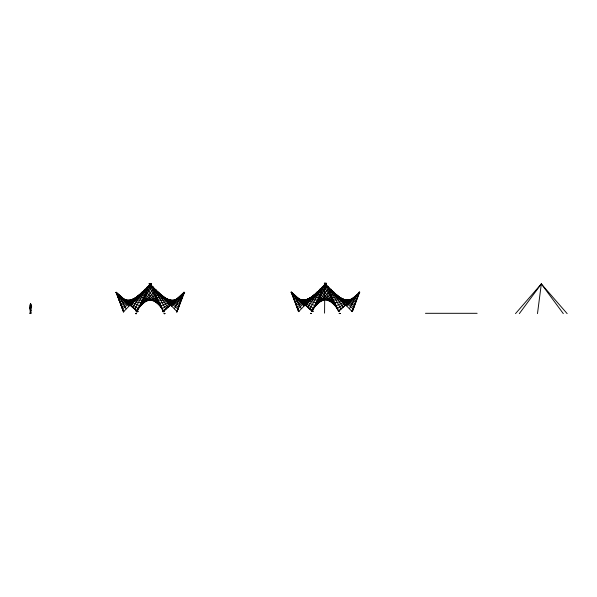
<?xml version="1.0" encoding="UTF-8"?>
<svg xmlns="http://www.w3.org/2000/svg" width="597" height="597" viewBox="0 0 597 597"><rect width="100%" height="100%" fill="white"/><g stroke="black" fill="none" stroke-linecap="round" stroke-linejoin="round"><path stroke-width="0.9" d="M30.171 313.082L30.178 313.619L30.566 310.537L30.731 313.283M29.977 305.768L30.238 310.5L31.186 310.41L30.969 307.694M30.223 304.313L30.589 303.582L31.678 306.664L30.716 307.806L31.432 306.574L31.223 305.582M31.119 312.97L30.731 313.589L30.969 310.455M29.984 308.724L30.051 309.112L29.954 308.679M325.111 283.321L325.589 283.239M30.178 305.365L30.522 303.806L30.753 304.231M30.887 307.268L31.096 306.067M164.25 311.783L164.399 311.627M325.208 292.172L325.634 292.239M339.409 311.597L339.514 311.492M30.268 304.485L30.029 308.94M30.037 308.537L30.148 307.007M537.487 313.634L541.322 283.918L567.15 313.634M183.861 292.329L176.69 311.858L183.861 292.329L184.48 292.448L184.063 292.276L176.906 311.768M176.906 311.806L184.48 292.448M359.454 292.314L359.043 292.09L359.648 292.239L352.312 311.612L351.723 311.462L357.036 298.134L334.462 303.052M352.357 311.559L359.372 292.172M30.656 304.112L31.051 305.283M123.564 311.731L116.109 292.269L123.579 311.828L116.408 292.261L138.026 311.604M115.982 292.448L116.609 292.366M123.273 311.768L123.9 311.679M291.448 292.142L298.94 311.649L298.433 311.559L291.47 292.299M291.164 292.269L298.754 311.537M150.511 292.478L150.414 292.523M30.037 313.425L30.529 313.074M137.803 308.821L154.317 291.978L179.391 305.597M312.97 308.604L329.484 291.761L354.551 305.38M115.758 292.493L137.504 311.589M115.796 292.381L137.422 311.664M312.462 311.612L290.993 292.134L312.641 311.395M291.485 292.112L313.156 311.403M312.179 311.627L313.074 311.485M30.805 305.157L30.454 305.754L30.38 305.201M136.676 311.835L149.757 283.799L177.197 311.738M311.835 311.627L324.917 283.59L352.17 311.627M137.019 311.835L151.183 283.799C148.877 284.239 150.862 282.859 150.302 283.717M312.597 310.798L314.679 306.679M315.932 304.201L325.096 286.06M181.854 294.702L174.369 308.821M357.013 294.485L349.536 308.604M139.034 306.157L155.683 294.702L180.025 303.783M140.489 303.261L157.041 297.425L180.667 301.963M315.649 303.052L332.208 297.209L355.827 301.754M314.194 305.94L330.842 294.485L355.193 303.567M134.609 309.231L147.511 286.523M309.776 309.015L322.671 286.314M176.563 311.679L177.025 311.843M137.974 309.231L151.593 286.523L178.115 309.231M313.134 309.015L326.76 286.314L353.275 309.015M132.609 307.41L144.787 289.254M169.041 303.261L177.831 298.343M171.652 306.157L179.854 296.515M307.776 307.201L319.947 289.038M344.2 303.052L353.014 298.119M346.812 305.94L355.014 296.306M519.323 313.634L541.322 283.918L563.314 313.634M139.332 307.41L152.959 289.254L178.749 307.41M314.5 307.201L325.395 292.672L336.29 307.201M325.85 292.067L328.119 289.038L353.917 307.201M137.967 311.709L135.929 311.619L136.325 311.843M130.609 305.597L142.056 291.978M305.776 305.38L317.223 291.761M515.495 313.634L541.322 283.918M137.907 311.701L116.161 292.53M123.46 311.835L149.407 285.135M298.627 311.627L325.223 284.254M324.574 283.411L324.843 283.15L324.567 313.141M161.944 308.821L183.219 294.702M337.104 308.604L358.379 294.485M162.444 311.604L184.063 292.276M162.533 311.746L184.697 292.418L163.839 311.238M338.768 310.753L359.797 292.134L339.006 311.03M30.298 313.253L30.201 310.485M122.348 309.231L148.869 286.523L162.496 309.231M297.515 309.015L324.037 286.314L337.656 309.015M128.609 303.783L139.332 294.702M303.776 303.567L314.5 294.485M159.295 303.261L181.943 298.328M160.451 306.157L182.578 296.515M335.618 305.94L357.745 296.306M121.713 307.41L147.511 289.254L161.13 307.41M296.873 307.201L322.671 289.038L324.94 292.067M121.072 305.597L146.146 291.978L162.66 308.821M296.239 305.38L321.305 291.761L337.82 308.604M126.609 301.963L136.609 297.425M301.776 301.754L311.776 297.209M120.437 303.783L144.787 294.702L161.429 306.157M295.597 303.567L319.947 294.485L336.596 305.94M31.059 308.134L30.081 308.104M119.803 301.963L143.422 297.425L159.981 303.261M294.963 301.754L318.582 297.209L335.141 303.052M294.321 299.933L356.469 299.933M119.161 300.149L181.301 300.149M425.467 313.306L477.122 313.306M293.687 298.119L315.858 302.657M118.527 298.328L140.698 302.873M293.052 296.306L314.5 305.38M117.885 296.515L139.332 305.597M339.014 297.209L349.014 301.754M163.854 297.425L173.854 301.963M297.776 298.119L306.589 303.052M122.609 298.328L131.422 303.261M292.411 294.485L313.134 308.112M117.251 294.702L137.974 308.321M336.29 294.485L347.014 303.567M161.13 294.702L171.854 303.783M295.776 296.306L303.977 305.94M120.609 296.515L128.81 306.157M333.566 291.761L345.014 305.38M158.406 291.978L169.854 305.597M301.254 308.604L293.776 294.485M126.094 308.821L118.609 294.702M330.842 289.038L343.014 307.201M155.683 289.254L167.854 307.41M328.119 286.314L341.014 309.015M152.959 286.523L165.854 309.231M324.447 283.59L338.611 311.627M149.28 283.799L163.451 311.835M325.872 283.59L338.566 310.798M150.705 283.799L163.787 311.835M116.266 292.455L123.564 311.806M136.429 313.679L135.81 313.582M149.168 283.545L149.78 283.448L149.168 283.545M164.041 313.679L164.653 313.582L164.041 313.679M324.328 283.329L324.947 283.239L324.328 283.329M339.2 313.462L339.82 313.365L339.2 313.462M164.369 313.671L164.988 313.589L164.369 313.671M339.529 313.455L340.148 313.373L339.529 313.455M150.563 283.545L149.892 283.456L150.511 283.538M135.556 313.522L136.109 313.753L135.556 313.522M310.716 313.306L311.589 313.552L310.716 313.306M150.765 283.388L151.302 283.635L150.787 283.366M325.925 283.172L326.462 283.418L325.925 283.172"/></g></svg>
